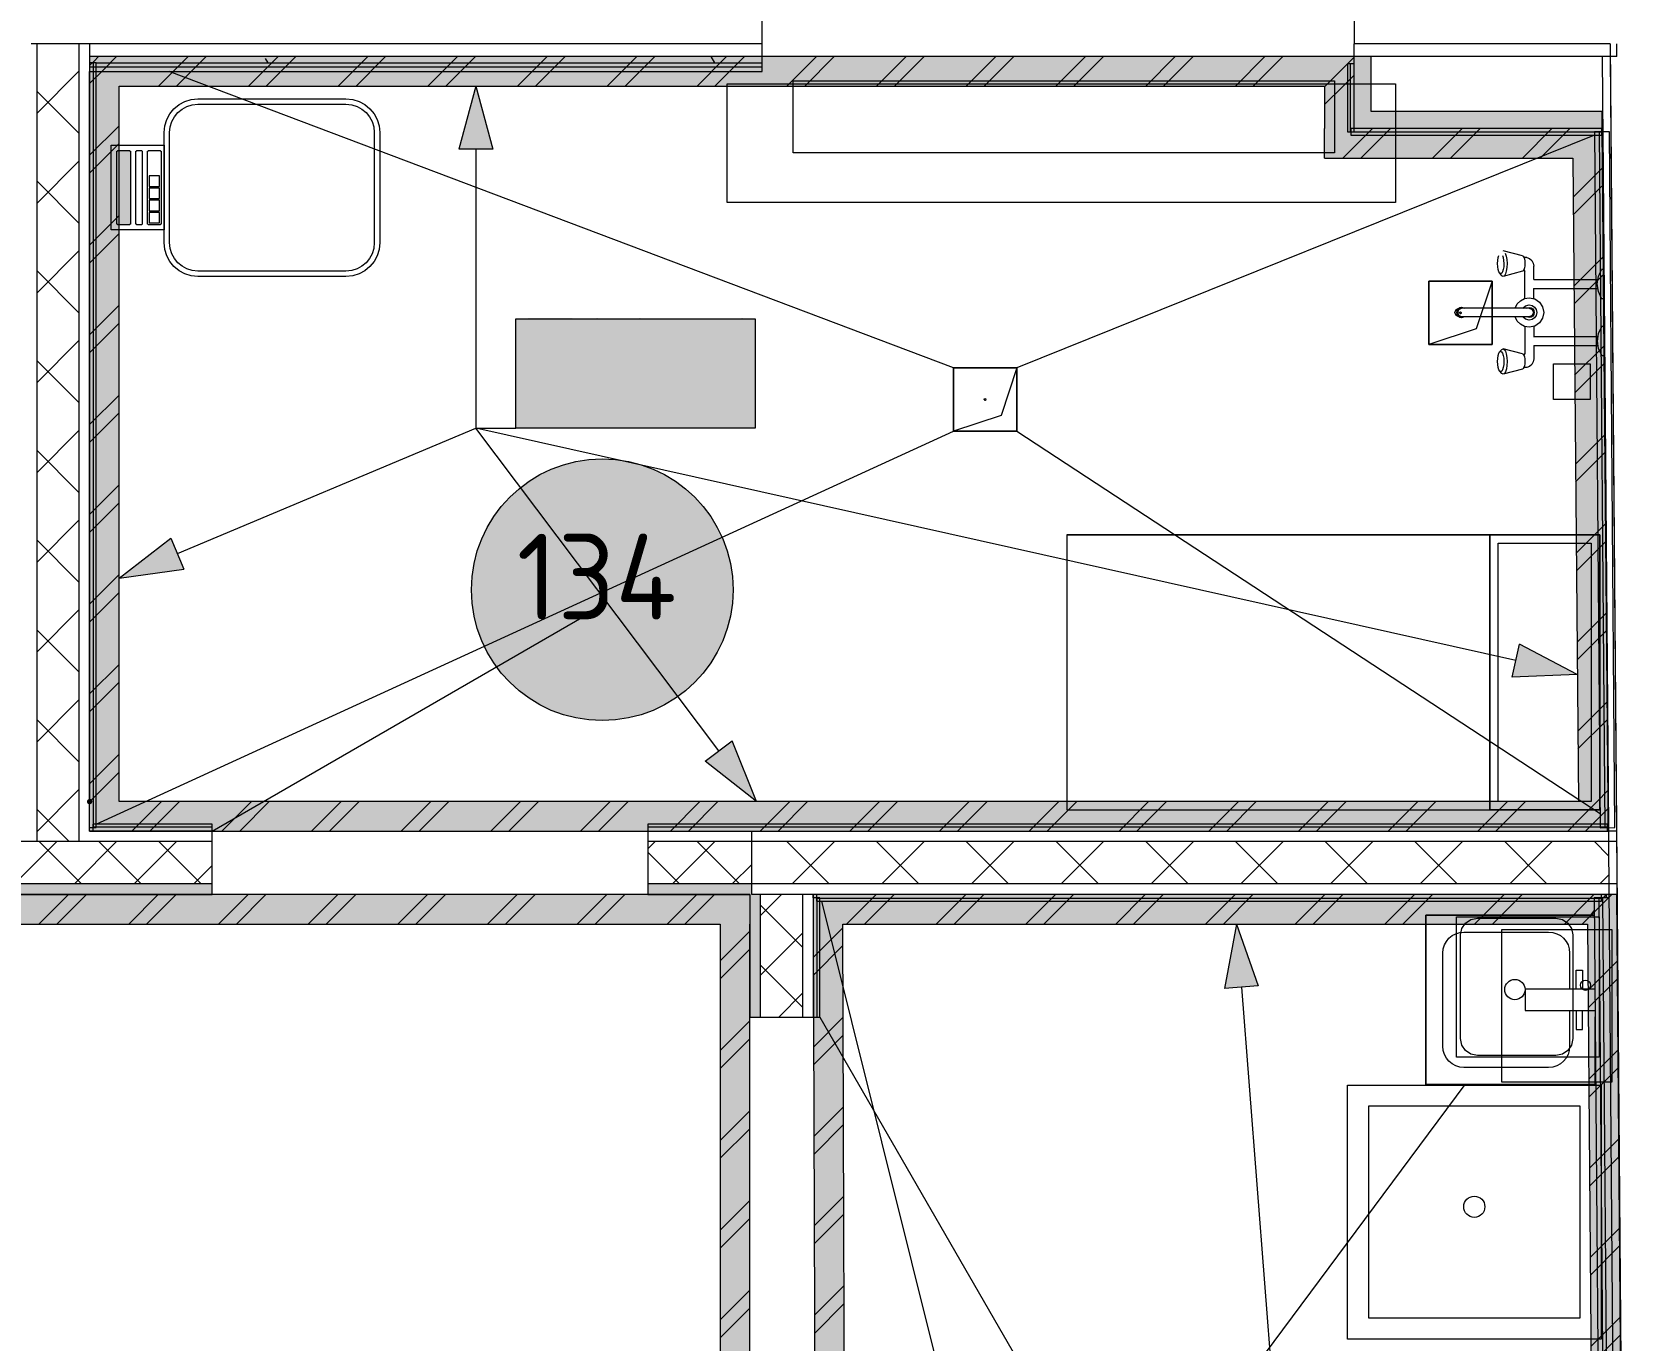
# Model space of a CAD drawing. Header units: millimetres. Extents: x -546 to 1681, y -650 to 1730.
# Drawn here: x 814.54 to 852.32, y 687.18 to 718.09 of the extents above; entities that cross this region are included whole.
import ezdxf

# ---------------------------------------------------------------- set-up
doc = ezdxf.new("R2010")
doc.units = ezdxf.units.MM

msp = doc.modelspace()

# ---------------------------------------------------------------- hatches: boundary and pattern name
at = {"true_color": 0xffffff}
h = msp.add_hatch(color=7, dxfattribs=at)
h.dxf.hatch_style = 2
h.paths.add_polyline_path([(816.599, 716.811), (815.899, 716.811), (815.899, 717.511)])
h = msp.add_hatch(color=7, dxfattribs=at)
h.dxf.hatch_style = 2
h.paths.add_polyline_path([(816.599, 717.511), (816.599, 716.811), (815.899, 717.511)])
h = msp.add_hatch(color=7, dxfattribs=at)
h.dxf.hatch_style = 2
h.paths.add_polyline_path([(816.599, 716.811), (816.599, 717.511), (845.097, 717.511), (845.097, 716.811)])
h = msp.add_hatch(color=7, dxfattribs=at)
h.dxf.hatch_style = 2
h.paths.add_polyline_path([(845.097, 716.811), (845.097, 717.511), (845.797, 717.511)])
h = msp.add_hatch(color=7, dxfattribs=at)
h.dxf.hatch_style = 2
h.paths.add_polyline_path([(845.097, 716.811), (845.797, 717.511), (845.797, 716.811)])
h = msp.add_hatch(color=7)
h.dxf.hatch_style = 2
h.paths.add_polyline_path([(846.197, 716.21), (845.797, 716.21), (845.797, 717.51), (846.197, 717.51)])
h = msp.add_hatch(color=7, dxfattribs=at)
h.dxf.hatch_style = 2
h.paths.add_polyline_path([(816.599, 699.91), (815.899, 699.91), (815.899, 716.811), (816.599, 716.811)])
at = {"true_color": 0x0077b0}
h = msp.add_hatch(color=144, dxfattribs=at)
h.dxf.hatch_style = 2
h.paths.add_polyline_path([(825.032, 716.811), (825.432, 715.318), (824.632, 715.318)])
at = {"true_color": 0xffffff}
h = msp.add_hatch(color=7, dxfattribs=at)
h.dxf.hatch_style = 2
h.paths.add_polyline_path([(845.097, 716.811), (845.797, 716.811), (845.797, 715.81), (845.097, 715.81)])
h = msp.add_hatch(color=7)
h.dxf.hatch_style = 2
h.paths.add_polyline_path([(845.797, 715.81), (845.797, 716.21), (851.657, 716.21), (851.66, 715.81)])
h = msp.add_hatch(color=7, dxfattribs=at)
h.dxf.hatch_style = 2
h.paths.add_polyline_path([(845.797, 715.81), (845.097, 715.11), (845.097, 715.81)])
h = msp.add_hatch(color=7, dxfattribs=at)
h.dxf.hatch_style = 2
h.paths.add_polyline_path([(845.797, 715.81), (845.797, 715.11), (845.097, 715.11)])
h = msp.add_hatch(color=7, dxfattribs=at)
h.dxf.hatch_style = 2
h.paths.add_polyline_path([(845.797, 715.11), (845.797, 715.81), (850.957, 715.81), (850.964, 715.11)])
h = msp.add_hatch(color=7, dxfattribs=at)
h.dxf.hatch_style = 2
h.paths.add_polyline_path([(851.657, 715.81), (850.964, 715.11), (850.957, 715.81)])
h = msp.add_hatch(color=7, dxfattribs=at)
h.dxf.hatch_style = 2
h.paths.add_polyline_path([(850.964, 715.11), (851.651, 715.804), (851.664, 715.11)])
at = {"true_color": 0x7f7f7f}
h = msp.add_hatch(color=8, dxfattribs=at)
h.dxf.hatch_style = 2
h.paths.add_polyline_path([(816.539, 715.266), (816.545, 715.28), (816.559, 715.286), (816.853, 715.286), (816.868, 715.28), (816.873, 715.266), (816.873, 713.559), (816.868, 713.544), (816.853, 713.539), (816.559, 713.539), (816.545, 713.544), (816.539, 713.559)])
at = {"true_color": 0xffffff}
h = msp.add_hatch(color=7, dxfattribs=at)
h.dxf.hatch_style = 2
h.paths.add_polyline_path([(850.964, 715.11), (851.664, 715.11), (851.799, 699.91), (851.099, 699.91)])
h = msp.add_hatch(color=7, dxfattribs=at)
h.dxf.hatch_style = 2
h.paths.add_polyline_path([(825.98, 711.316), (831.636, 711.316), (831.636, 708.728), (825.98, 708.728)])
h = msp.add_hatch(color=7, dxfattribs=at)
h.dxf.hatch_style = 2
h.paths.add_polyline_path([(825.98, 711.316), (831.636, 711.316), (831.636, 708.728), (825.98, 708.728)])
h = msp.add_hatch(color=7, dxfattribs=at)
h.dxf.hatch_style = 2
h.paths.add_polyline_path([(825.98, 711.316), (831.636, 711.316), (831.636, 708.728), (825.98, 708.728)])
h = msp.add_hatch(color=7, dxfattribs=at)
h.dxf.hatch_style = 2
h.paths.add_polyline_path([(825.98, 711.316), (831.636, 711.316), (831.636, 708.728), (825.98, 708.728)])
at = {"true_color": 0x0077b0}
h = msp.add_hatch(color=144, dxfattribs=at)
h.dxf.hatch_style = 2
h.paths.add_polyline_path([(826.284, 711.334), (827.294, 711.334), (827.368, 711.309), (827.393, 711.232), (827.393, 709.415), (827.368, 709.34), (827.294, 709.316), (827.218, 709.34), (827.192, 709.415), (827.192, 711.131), (826.385, 711.131), (826.385, 709.415), (826.36, 709.34), (826.284, 709.316), (826.207, 709.34), (826.182, 709.415), (826.182, 711.232), (826.207, 711.309)])
h = msp.add_hatch(color=144, dxfattribs=at)
h.dxf.hatch_style = 2
h.paths.add_polyline_path([(826.284, 711.334), (827.294, 711.334), (827.368, 711.309), (827.393, 711.232), (827.393, 709.415), (827.368, 709.34), (827.294, 709.316), (827.218, 709.34), (827.192, 709.415), (827.192, 711.131), (826.385, 711.131), (826.385, 709.415), (826.36, 709.34), (826.284, 709.316), (826.207, 709.34), (826.182, 709.415), (826.182, 711.232), (826.207, 711.309)])
h = msp.add_hatch(color=144, dxfattribs=at)
h.dxf.hatch_style = 2
h.paths.add_polyline_path([(826.284, 711.334), (827.294, 711.334), (827.368, 711.309), (827.393, 711.232), (827.393, 709.415), (827.368, 709.34), (827.294, 709.316), (827.218, 709.34), (827.192, 709.415), (827.192, 711.131), (826.385, 711.131), (826.385, 709.415), (826.36, 709.34), (826.284, 709.316), (826.207, 709.34), (826.182, 709.415), (826.182, 711.232), (826.207, 711.309)])
h = msp.add_hatch(color=144, dxfattribs=at)
h.dxf.hatch_style = 2
h.paths.add_polyline_path([(826.284, 711.334), (827.294, 711.334), (827.368, 711.309), (827.393, 711.232), (827.393, 709.415), (827.368, 709.34), (827.294, 709.316), (827.218, 709.34), (827.192, 709.415), (827.192, 711.131), (826.385, 711.131), (826.385, 709.415), (826.36, 709.34), (826.284, 709.316), (826.207, 709.34), (826.182, 709.415), (826.182, 711.232), (826.207, 711.309)])
h = msp.add_hatch(color=144, dxfattribs=at)
h.dxf.hatch_style = 2
h.paths.add_polyline_path([(827.797, 709.415), (827.797, 711.232), (827.823, 711.309), (827.899, 711.334), (827.975, 711.309), (828, 711.232), (828, 710.527), (828.807, 710.527), (828.807, 711.232), (828.833, 711.309), (828.909, 711.334), (828.983, 711.309), (829.008, 711.232), (829.008, 709.415), (828.983, 709.34), (828.909, 709.316), (828.833, 709.34), (828.807, 709.415), (828.807, 710.324), (828, 710.324), (828, 709.415), (827.975, 709.34), (827.899, 709.316), (827.823, 709.34)])
h = msp.add_hatch(color=144, dxfattribs=at)
h.dxf.hatch_style = 2
h.paths.add_polyline_path([(827.797, 709.415), (827.797, 711.232), (827.823, 711.309), (827.899, 711.334), (827.975, 711.309), (828, 711.232), (828, 710.527), (828.807, 710.527), (828.807, 711.232), (828.833, 711.309), (828.909, 711.334), (828.983, 711.309), (829.008, 711.232), (829.008, 709.415), (828.983, 709.34), (828.909, 709.316), (828.833, 709.34), (828.807, 709.415), (828.807, 710.324), (828, 710.324), (828, 709.415), (827.975, 709.34), (827.899, 709.316), (827.823, 709.34)])
h = msp.add_hatch(color=144, dxfattribs=at)
h.dxf.hatch_style = 2
h.paths.add_polyline_path([(827.797, 709.415), (827.797, 711.232), (827.823, 711.309), (827.899, 711.334), (827.975, 711.309), (828, 711.232), (828, 710.527), (828.807, 710.527), (828.807, 711.232), (828.833, 711.309), (828.909, 711.334), (828.983, 711.309), (829.008, 711.232), (829.008, 709.415), (828.983, 709.34), (828.909, 709.316), (828.833, 709.34), (828.807, 709.415), (828.807, 710.324), (828, 710.324), (828, 709.415), (827.975, 709.34), (827.899, 709.316), (827.823, 709.34)])
h = msp.add_hatch(color=144, dxfattribs=at)
h.dxf.hatch_style = 2
h.paths.add_polyline_path([(827.797, 709.415), (827.797, 711.232), (827.823, 711.309), (827.899, 711.334), (827.975, 711.309), (828, 711.232), (828, 710.527), (828.807, 710.527), (828.807, 711.232), (828.833, 711.309), (828.909, 711.334), (828.983, 711.309), (829.008, 711.232), (829.008, 709.415), (828.983, 709.34), (828.909, 709.316), (828.833, 709.34), (828.807, 709.415), (828.807, 710.324), (828, 710.324), (828, 709.415), (827.975, 709.34), (827.899, 709.316), (827.823, 709.34)])
h = msp.add_hatch(color=144, dxfattribs=at)
h.dxf.hatch_style = 2
h.paths.add_polyline_path([(831.231, 710.99), (830.999, 710.758), (830.929, 710.727), (830.853, 710.753), (830.827, 710.829), (830.856, 710.899), (831.251, 711.295), (831.292, 711.324), (831.332, 711.334), (831.409, 711.309), (831.434, 711.232), (831.434, 709.415), (831.409, 709.34), (831.332, 709.316), (831.256, 709.34), (831.231, 709.415)])
h = msp.add_hatch(color=144, dxfattribs=at)
h.dxf.hatch_style = 2
h.paths.add_polyline_path([(831.231, 710.99), (830.999, 710.758), (830.929, 710.727), (830.853, 710.753), (830.827, 710.829), (830.856, 710.899), (831.251, 711.295), (831.292, 711.324), (831.332, 711.334), (831.409, 711.309), (831.434, 711.232), (831.434, 709.415), (831.409, 709.34), (831.332, 709.316), (831.256, 709.34), (831.231, 709.415)])
h = msp.add_hatch(color=144, dxfattribs=at)
h.dxf.hatch_style = 2
h.paths.add_polyline_path([(831.231, 710.99), (830.999, 710.758), (830.929, 710.727), (830.853, 710.753), (830.827, 710.829), (830.856, 710.899), (831.251, 711.295), (831.292, 711.324), (831.332, 711.334), (831.409, 711.309), (831.434, 711.232), (831.434, 709.415), (831.409, 709.34), (831.332, 709.316), (831.256, 709.34), (831.231, 709.415)])
h = msp.add_hatch(color=144, dxfattribs=at)
h.dxf.hatch_style = 2
h.paths.add_polyline_path([(831.231, 710.99), (830.999, 710.758), (830.929, 710.727), (830.853, 710.753), (830.827, 710.829), (830.856, 710.899), (831.251, 711.295), (831.292, 711.324), (831.332, 711.334), (831.409, 711.309), (831.434, 711.232), (831.434, 709.415), (831.409, 709.34), (831.332, 709.316), (831.256, 709.34), (831.231, 709.415)])
h = msp.add_hatch(color=144, dxfattribs=at)
h.dxf.hatch_style = 2
h.paths.add_polyline_path([(830.321, 709.818), (829.514, 709.818), (829.438, 709.844), (829.413, 709.92), (829.438, 709.997), (829.514, 710.022), (830.321, 710.022), (830.397, 709.997), (830.423, 709.92), (830.397, 709.844)])
h = msp.add_hatch(color=144, dxfattribs=at)
h.dxf.hatch_style = 2
h.paths.add_polyline_path([(830.321, 709.818), (829.514, 709.818), (829.438, 709.844), (829.413, 709.92), (829.438, 709.997), (829.514, 710.022), (830.321, 710.022), (830.397, 709.997), (830.423, 709.92), (830.397, 709.844)])
h = msp.add_hatch(color=144, dxfattribs=at)
h.dxf.hatch_style = 2
h.paths.add_polyline_path([(830.321, 709.818), (829.514, 709.818), (829.438, 709.844), (829.413, 709.92), (829.438, 709.997), (829.514, 710.022), (830.321, 710.022), (830.397, 709.997), (830.423, 709.92), (830.397, 709.844)])
h = msp.add_hatch(color=144, dxfattribs=at)
h.dxf.hatch_style = 2
h.paths.add_polyline_path([(830.321, 709.818), (829.514, 709.818), (829.438, 709.844), (829.413, 709.92), (829.438, 709.997), (829.514, 710.022), (830.321, 710.022), (830.397, 709.997), (830.423, 709.92), (830.397, 709.844)])
at = {"true_color": 0xffffff}
h = msp.add_hatch(color=7, dxfattribs=at)
edge = h.paths.add_edge_path()
edge.add_arc((828.02, 704.912), 3.094, 0, 360)
at = {"true_color": 0x0077b0}
h = msp.add_hatch(color=144, dxfattribs=at)
h.dxf.hatch_style = 2
h.paths.add_polyline_path([(816.599, 705.187), (817.82, 706.134), (818.13, 705.397)])
h = msp.add_hatch(color=144, dxfattribs=at)
h.dxf.hatch_style = 2
h.paths.add_polyline_path([(851.072, 702.911), (849.528, 702.846), (849.703, 703.627)])
h = msp.add_hatch(color=144, dxfattribs=at)
h.dxf.hatch_style = 2
h.paths.add_polyline_path([(831.67, 699.91), (830.453, 700.862), (831.092, 701.344)])
h = msp.add_hatch(color=7)
h.dxf.hatch_style = 2
h.paths.add_polyline_path([(815.853, 699.95), (815.834, 699.904), (815.853, 699.858), (815.899, 699.839), (815.945, 699.858), (815.97, 699.91), (815.951, 699.956), (815.905, 699.975)])
at = {"true_color": 0xffffff}
h = msp.add_hatch(color=7, dxfattribs=at)
h.dxf.hatch_style = 2
h.paths.add_polyline_path([(815.899, 699.91), (816.599, 699.91), (815.899, 699.21)])
h = msp.add_hatch(color=7, dxfattribs=at)
h.dxf.hatch_style = 2
h.paths.add_polyline_path([(816.599, 699.91), (816.599, 699.21), (815.899, 699.21)])
h = msp.add_hatch(color=7, dxfattribs=at)
h.dxf.hatch_style = 2
h.paths.add_polyline_path([(851.099, 699.91), (851.105, 699.21), (816.599, 699.21), (816.599, 699.91)])
h = msp.add_hatch(color=7, dxfattribs=at)
h.dxf.hatch_style = 2
h.paths.add_polyline_path([(851.099, 699.91), (851.799, 699.91), (851.805, 699.21)])
h = msp.add_hatch(color=7, dxfattribs=at)
h.dxf.hatch_style = 2
h.paths.add_polyline_path([(851.805, 699.21), (851.105, 699.21), (851.099, 699.91)])
h = msp.add_hatch(color=7)
h.dxf.hatch_style = 2
h.paths.add_polyline_path([(813.549, 697.96), (818.799, 697.96), (818.799, 697.71), (813.549, 697.71)])
h = msp.add_hatch(color=7)
h.dxf.hatch_style = 2
h.paths.add_polyline_path([(831.554, 697.96), (831.554, 697.71), (829.099, 697.71), (829.099, 697.96)])
h = msp.add_hatch(color=7, dxfattribs=at)
h.dxf.hatch_style = 2
h.paths.add_polyline_path([(764.596, 697.01), (764.596, 697.71), (830.807, 697.71), (830.807, 697.01)])
h = msp.add_hatch(color=7, dxfattribs=at)
h.dxf.hatch_style = 2
h.paths.add_polyline_path([(830.807, 697.01), (831.507, 697.71), (831.507, 697.01)])
h = msp.add_hatch(color=7, dxfattribs=at)
h.dxf.hatch_style = 2
h.paths.add_polyline_path([(831.507, 697.71), (830.807, 697.01), (830.807, 697.71)])
h = msp.add_hatch(color=7)
h.dxf.hatch_style = 2
h.paths.add_polyline_path([(831.507, 694.814), (831.507, 697.71), (831.757, 697.71), (831.757, 694.814)])
h = msp.add_hatch(color=7, dxfattribs=at)
h.dxf.hatch_style = 2
h.paths.add_polyline_path([(833.709, 697.01), (833.009, 697.01), (833.007, 697.71)])
h = msp.add_hatch(color=7, dxfattribs=at)
h.dxf.hatch_style = 2
h.paths.add_polyline_path([(833.007, 697.71), (833.707, 697.71), (833.709, 697.01)])
h = msp.add_hatch(color=7, dxfattribs=at)
h.dxf.hatch_style = 2
h.paths.add_polyline_path([(833.709, 697.01), (833.707, 697.71), (851.31, 697.71), (851.316, 697.01)])
h = msp.add_hatch(color=7, dxfattribs=at)
h.dxf.hatch_style = 2
h.paths.add_polyline_path([(852.01, 697.71), (851.316, 697.01), (851.31, 697.71)])
h = msp.add_hatch(color=7, dxfattribs=at)
h.dxf.hatch_style = 2
h.paths.add_polyline_path([(851.316, 697.01), (852.005, 697.705), (852.016, 697.01)])
h = msp.add_hatch(color=7, dxfattribs=at)
h.dxf.hatch_style = 2
h.paths.add_polyline_path([(831.507, 697.01), (831.507, 683.739), (830.807, 683.739), (830.807, 697.01)])
h = msp.add_hatch(color=7, dxfattribs=at)
h.dxf.hatch_style = 2
h.paths.add_polyline_path([(833.858, 653.028), (833.158, 653.04), (833.009, 697.01), (833.709, 697.01)])
at = {"true_color": 0x0077b0}
h = msp.add_hatch(color=144, dxfattribs=at)
h.dxf.hatch_style = 2
h.paths.add_polyline_path([(843.016, 697.01), (843.53, 695.553), (842.733, 695.491)])
at = {"true_color": 0xffffff}
h = msp.add_hatch(color=7, dxfattribs=at)
h.dxf.hatch_style = 2
h.paths.add_polyline_path([(851.316, 697.01), (852.016, 697.01), (852.306, 661.115), (851.606, 661.126)])

# ---------------------------------------------------------------- linework, layer by layer
at = {"color": 7, "lineweight": 0}
for points in [[(831.797, 717.81), (831.797, 722.91)], [(845.797, 722.91), (845.797, 717.81)], [(831.797, 717.81), (814.517, 717.81)], [(814.649, 717.81), (814.649, 698.96)], [(815.649, 717.81), (815.649, 698.96)], [(815.899, 717.81), (815.899, 717.16)], [(815.899, 717.511), (815.899, 716.811)], [(845.097, 717.511), (815.899, 717.511)], [(816.025, 717.51), (815.899, 717.51)], [(816.005, 717.405), (816.111, 717.511)], [(831.797, 717.51), (816.025, 717.51)], [(816.217, 717.192), (816.535, 717.511)], [(817.532, 716.811), (818.232, 717.511)], [(817.957, 716.811), (818.657, 717.511)], [(819.654, 716.811), (820.354, 717.511)], [(820.123, 717.36), (820.061, 717.467)], [(820.078, 716.811), (820.778, 717.511)], [(821.775, 716.811), (822.475, 717.511)], [(822.199, 716.811), (822.899, 717.511)], [(823.896, 716.811), (824.596, 717.511)], [(824.321, 716.811), (825.021, 717.511)], [(826.018, 716.811), (826.718, 717.511)], [(826.442, 716.811), (827.142, 717.511)], [(828.139, 716.811), (828.839, 717.511)], [(828.563, 716.811), (829.263, 717.511)], [(830.26, 716.811), (830.96, 717.511)], [(830.681, 717.36), (830.595, 717.51)], [(830.685, 716.811), (831.385, 717.511)], [(831.797, 717.16), (831.797, 717.81)], [(832.382, 716.811), (833.082, 717.511)], [(832.806, 716.811), (833.506, 717.511)], [(834.503, 716.811), (835.203, 717.511)], [(834.927, 716.811), (835.627, 717.511)], [(836.624, 716.811), (837.324, 717.511)], [(837.048, 716.811), (837.748, 717.511)], [(838.746, 716.811), (839.446, 717.511)], [(839.17, 716.811), (839.87, 717.511)], [(840.867, 716.811), (841.567, 717.511)], [(841.291, 716.811), (841.991, 717.511)], [(842.988, 716.811), (843.688, 717.511)], [(843.412, 716.811), (844.112, 717.511)], [(845.797, 717.511), (845.097, 717.511)], [(845.109, 716.811), (845.797, 717.499)], [(851.848, 717.81), (845.797, 717.81)], [(845.797, 715.731), (845.797, 717.81)], [(845.797, 715.81), (845.797, 717.511)], [(852.005, 717.51), (845.797, 717.51)], [(846.197, 716.21), (846.197, 717.51)], [(851.857, 717.512), (851.657, 717.511)], [(851.657, 717.511), (852.118, 660.556)], [(851.848, 717.81), (852.312, 660.414)], [(852.318, 660.558), (851.857, 717.512)], [(852.005, 717.51), (852.005, 717.81)], [(814.649, 716.162), (815.649, 717.162)], [(815.899, 717.298), (816.005, 717.405)], [(816.058, 717.36), (815.899, 717.36)], [(815.899, 717.27), (831.797, 717.27)], [(815.899, 716.874), (816.217, 717.192)], [(815.899, 699.29), (815.899, 717.16)], [(815.899, 717.16), (831.797, 717.16)], [(815.989, 699.29), (815.989, 717.36)], [(816.058, 717.36), (831.797, 717.36)], [(816.058, 699.29), (816.058, 717.36)], [(836.323, 710.156), (817.779, 717.16)], [(845.638, 717.335), (845.638, 715.731)], [(845.797, 717.335), (845.638, 717.335)], [(845.707, 715.731), (845.707, 717.335)], [(815.899, 716.811), (815.899, 699.91)], [(816.599, 716.811), (845.097, 716.811)], [(816.599, 699.91), (816.599, 716.811)], [(830.976, 716.862), (846.776, 716.862)], [(830.976, 714.062), (830.976, 716.862)], [(845.097, 716.374), (845.534, 716.811)], [(845.097, 716.799), (845.109, 716.811)], [(845.097, 716.811), (845.097, 715.81)], [(845.534, 716.811), (845.797, 717.074)], [(846.776, 716.862), (846.776, 714.062)], [(815.649, 715.696), (814.649, 716.696)], [(851.66, 716.21), (846.197, 716.21)], [(851.66, 715.81), (851.66, 716.21)], [(815.899, 715.177), (816.599, 715.877)], [(851.476, 715.651), (837.823, 710.156)], [(845.097, 715.11), (845.097, 715.81)], [(845.638, 715.731), (845.797, 715.731)], [(851.66, 715.81), (845.718, 715.81)], [(845.718, 715.81), (845.718, 715.651)], [(851.654, 715.72), (845.718, 715.72)], [(845.718, 715.651), (851.654, 715.651)], [(845.797, 715.377), (846.23, 715.81)], [(850.957, 715.81), (845.797, 715.81)], [(845.955, 715.11), (846.655, 715.81)], [(847.652, 715.11), (848.352, 715.81)], [(848.076, 715.11), (848.776, 715.81)], [(849.773, 715.11), (850.473, 715.81)], [(850.197, 715.11), (850.897, 715.81)], [(851.657, 715.81), (850.957, 715.81)], [(851.829, 715.732), (851.479, 715.729)], [(851.479, 715.729), (851.612, 699.288)], [(851.589, 715.73), (851.722, 699.289)], [(851.654, 715.651), (851.654, 715.81)], [(851.799, 699.91), (851.657, 715.81)], [(851.679, 715.731), (851.812, 699.29)], [(851.962, 699.291), (851.829, 715.732)], [(815.899, 714.753), (816.599, 715.453)], [(845.53, 715.11), (845.797, 715.377)], [(814.649, 714.041), (815.649, 715.041)], [(845.097, 715.11), (850.964, 715.11)], [(850.964, 715.11), (851.099, 699.91)], [(850.972, 714.188), (851.666, 714.882)], [(815.649, 713.575), (814.649, 714.575)], [(850.976, 713.767), (851.669, 714.461)], [(815.899, 713.056), (816.599, 713.756)], [(846.776, 714.062), (830.976, 714.062)], [(815.899, 712.631), (816.599, 713.331)], [(814.649, 711.92), (815.649, 712.92)], [(850.991, 712.085), (851.684, 712.779)], [(815.649, 711.453), (814.649, 712.453)], [(850.994, 711.665), (851.688, 712.359)], [(815.899, 710.934), (816.599, 711.634)], [(815.899, 710.51), (816.599, 711.21)], [(814.649, 709.798), (815.649, 710.798)], [(851.009, 709.983), (851.703, 710.677)], [(815.649, 709.332), (814.649, 710.332)], [(836.323, 708.656), (836.323, 710.156)], [(836.323, 710.156), (837.823, 710.156)], [(837.823, 710.156), (836.323, 710.156)], [(836.323, 710.156), (836.323, 708.656)], [(837.823, 710.156), (837.448, 709.031)], [(837.823, 710.156), (837.823, 708.656)], [(837.823, 708.656), (837.823, 710.156)], [(850.51, 710.252), (851.373, 710.252)], [(850.51, 709.403), (850.51, 710.252)], [(851.013, 709.562), (851.707, 710.256)], [(851.373, 710.252), (851.373, 709.403)], [(815.899, 708.813), (816.599, 709.513)], [(837.048, 709.406), (837.073, 709.431), (837.098, 709.406)], [(837.048, 709.406), (837.06, 709.428)], [(837.098, 709.406), (837.073, 709.381), (837.048, 709.406)], [(837.097, 709.4), (837.073, 709.381), (837.06, 709.385)], [(837.073, 709.431), (837.097, 709.413)], [(851.373, 709.403), (850.51, 709.403)], [(815.899, 708.389), (816.599, 709.089)], [(837.448, 709.031), (836.323, 708.656)], [(814.649, 707.677), (815.649, 708.677)], [(816.058, 699.369), (836.323, 708.656)], [(837.823, 708.656), (836.323, 708.656)], [(836.323, 708.656), (837.823, 708.656)], [(837.823, 708.656), (851.609, 699.628)], [(851.028, 707.88), (851.722, 708.574)], [(815.649, 707.211), (814.649, 708.211)], [(851.032, 707.46), (851.726, 708.153)], [(824.926, 704.912), (824.942, 705.228), (824.989, 705.535), (825.065, 705.832), (825.169, 706.116), (825.3, 706.386), (825.455, 706.641), (825.633, 706.879), (825.832, 707.099), (826.052, 707.298), (826.29, 707.477), (826.545, 707.631), (826.816, 707.762), (827.1, 707.866), (827.397, 707.942), (827.704, 707.989), (828.02, 708.005), (828.336, 707.989), (828.644, 707.942), (828.94, 707.866), (829.224, 707.762), (829.494, 707.631), (829.749, 707.477), (829.988, 707.298), (830.207, 707.099), (830.407, 706.879), (830.585, 706.641), (830.74, 706.386), (830.87, 706.116), (830.974, 705.832), (831.05, 705.535), (831.097, 705.228), (831.113, 704.912)], [(815.899, 706.692), (816.599, 707.392)], [(815.899, 706.267), (816.599, 706.967)], [(814.649, 705.556), (815.649, 706.556)], [(851.047, 705.778), (851.741, 706.471)], [(815.649, 705.089), (814.649, 706.089)], [(851.051, 705.357), (851.744, 706.051)], [(815.899, 704.57), (816.599, 705.27)], [(815.899, 704.146), (816.599, 704.846)], [(831.113, 704.912), (831.097, 704.596), (831.05, 704.289), (830.974, 703.992), (830.87, 703.708), (830.74, 703.438), (830.585, 703.183), (830.407, 702.944), (830.207, 702.725), (829.988, 702.525), (829.749, 702.347), (829.494, 702.192), (829.224, 702.062), (828.94, 701.958), (828.644, 701.882), (828.336, 701.835), (828.02, 701.819), (827.704, 701.835), (827.397, 701.882), (827.1, 701.958), (826.816, 702.062), (826.545, 702.192), (826.29, 702.347), (826.052, 702.525), (825.832, 702.725), (825.633, 702.944), (825.455, 703.183), (825.3, 703.438), (825.169, 703.708), (825.065, 703.992), (824.989, 704.289), (824.942, 704.596), (824.926, 704.912)], [(814.649, 703.434), (815.649, 704.434)], [(818.799, 699.21), (827.892, 704.46)], [(851.066, 703.675), (851.759, 704.369)], [(815.649, 702.968), (814.649, 703.968)], [(851.069, 703.255), (851.763, 703.948)], [(815.899, 702.449), (816.599, 703.149)], [(815.899, 702.025), (816.599, 702.725)], [(814.649, 701.313), (815.649, 702.313)], [(851.084, 701.572), (851.778, 702.266)], [(815.649, 700.847), (814.649, 701.847)], [(851.088, 701.152), (851.782, 701.846)], [(815.899, 700.328), (816.599, 701.028)], [(815.905, 699.91), (816.599, 700.604)], [(814.649, 699.192), (815.649, 700.192)], [(851.544, 699.91), (851.797, 700.164)], [(815.414, 698.96), (814.649, 699.725)], [(815.899, 699.21), (815.899, 699.91)], [(851.099, 699.91), (816.599, 699.91)], [(816.902, 699.21), (817.602, 699.91)], [(817.327, 699.21), (818.027, 699.91)], [(819.024, 699.21), (819.724, 699.91)], [(819.448, 699.21), (820.148, 699.91)], [(821.145, 699.21), (821.845, 699.91)], [(821.569, 699.21), (822.269, 699.91)], [(823.266, 699.21), (823.966, 699.91)], [(823.691, 699.21), (824.391, 699.91)], [(825.388, 699.21), (826.088, 699.91)], [(825.812, 699.21), (826.512, 699.91)], [(827.509, 699.21), (828.209, 699.91)], [(827.933, 699.21), (828.633, 699.91)], [(829.63, 699.21), (830.33, 699.91)], [(830.055, 699.21), (830.755, 699.91)], [(831.752, 699.21), (832.452, 699.91)], [(832.176, 699.21), (832.876, 699.91)], [(833.873, 699.21), (834.573, 699.91)], [(834.297, 699.21), (834.997, 699.91)], [(835.994, 699.21), (836.694, 699.91)], [(836.419, 699.21), (837.119, 699.91)], [(838.116, 699.21), (838.816, 699.91)], [(838.54, 699.21), (839.24, 699.91)], [(840.237, 699.21), (840.937, 699.91)], [(840.661, 699.21), (841.361, 699.91)], [(842.358, 699.21), (843.058, 699.91)], [(842.783, 699.21), (843.483, 699.91)], [(844.48, 699.21), (845.18, 699.91)], [(844.904, 699.21), (845.604, 699.91)], [(846.601, 699.21), (847.301, 699.91)], [(847.025, 699.21), (847.725, 699.91)], [(848.722, 699.21), (849.422, 699.91)], [(849.147, 699.21), (849.847, 699.91)], [(851.322, 699.689), (851.544, 699.91)], [(851.535, 699.478), (851.801, 699.743)], [(851.805, 699.21), (851.799, 699.91)], [(818.799, 699.369), (815.978, 699.369)], [(815.978, 699.369), (815.978, 699.21)], [(818.799, 697.71), (818.799, 699.369)], [(829.099, 699.369), (829.099, 697.71)], [(851.787, 699.369), (829.099, 699.369)], [(850.844, 699.21), (851.103, 699.47)], [(851.103, 699.47), (851.322, 699.689)], [(851.268, 699.21), (851.535, 699.478)], [(851.787, 699.21), (851.787, 699.369)], [(818.799, 698.96), (813.549, 698.96)], [(815.899, 699.21), (815.899, 699.29)], [(815.899, 699.29), (816.058, 699.29)], [(815.978, 699.21), (815.899, 699.21)], [(815.899, 699.21), (851.805, 699.21)], [(818.799, 699.3), (815.978, 699.3)], [(818.799, 699.21), (815.978, 699.21)], [(851.787, 699.3), (829.099, 699.3)], [(829.099, 699.21), (851.787, 699.21)], [(852, 698.96), (829.099, 698.96)], [(831.554, 697.71), (831.554, 699.21)], [(833.384, 697.96), (832.384, 698.96)], [(832.509, 697.96), (833.509, 698.96)], [(835.505, 697.96), (834.505, 698.96)], [(834.631, 697.96), (835.631, 698.96)], [(837.627, 697.96), (836.627, 698.96)], [(836.752, 697.96), (837.752, 698.96)], [(839.748, 697.96), (838.748, 698.96)], [(838.873, 697.96), (839.873, 698.96)], [(841.869, 697.96), (840.869, 698.96)], [(840.995, 697.96), (841.995, 698.96)], [(843.991, 697.96), (842.991, 698.96)], [(843.116, 697.96), (844.116, 698.96)], [(846.112, 697.96), (845.112, 698.96)], [(845.237, 697.96), (846.237, 698.96)], [(848.233, 697.96), (847.233, 698.96)], [(847.358, 697.96), (848.358, 698.96)], [(850.355, 697.96), (849.355, 698.96)], [(849.48, 697.96), (850.48, 698.96)], [(851.81, 698.626), (851.476, 698.96)], [(851.612, 699.288), (851.962, 699.291)], [(851.998, 699.21), (851.787, 699.21)], [(818.799, 697.96), (813.549, 697.96)], [(852.008, 697.96), (829.099, 697.96)], [(851.601, 697.96), (851.814, 698.173)], [(831.507, 697.71), (763.896, 697.71)], [(813.549, 697.71), (818.799, 697.71)], [(814.702, 697.01), (815.402, 697.71)], [(815.127, 697.01), (815.827, 697.71)], [(816.824, 697.01), (817.524, 697.71)], [(817.248, 697.01), (817.948, 697.71)], [(818.945, 697.01), (819.645, 697.71)], [(819.369, 697.01), (820.069, 697.71)], [(821.066, 697.01), (821.766, 697.71)], [(821.491, 697.01), (822.191, 697.71)], [(823.188, 697.01), (823.888, 697.71)], [(823.612, 697.01), (824.312, 697.71)], [(825.309, 697.01), (826.009, 697.71)], [(825.733, 697.01), (826.433, 697.71)], [(827.43, 697.01), (828.13, 697.71)], [(827.855, 697.01), (828.555, 697.71)], [(829.099, 697.71), (831.507, 697.71)], [(829.552, 697.01), (830.252, 697.71)], [(829.976, 697.01), (830.676, 697.71)], [(831.507, 697.71), (831.507, 694.814)], [(831.507, 697.71), (831.507, 697.01)], [(852.01, 697.71), (831.554, 697.71)], [(831.757, 697.71), (831.757, 694.814)], [(832.757, 697.71), (832.757, 694.814)], [(833.007, 697.631), (833.007, 697.71)], [(833.007, 697.71), (833.009, 697.01)], [(851.31, 697.71), (833.007, 697.71)], [(833.166, 697.631), (833.007, 697.631)], [(833.007, 697.631), (833.007, 694.814)], [(833.086, 697.71), (833.086, 697.551)], [(833.086, 697.62), (851.643, 697.62)], [(833.086, 697.551), (851.643, 697.551)], [(833.097, 694.814), (833.097, 697.631)], [(833.166, 694.814), (833.166, 697.631)], [(833.205, 697.551), (837.457, 680.489)], [(833.794, 697.01), (834.494, 697.71)], [(834.219, 697.01), (834.919, 697.71)], [(835.916, 697.01), (836.616, 697.71)], [(836.34, 697.01), (837.04, 697.71)], [(838.037, 697.01), (838.737, 697.71)], [(838.461, 697.01), (839.161, 697.71)], [(840.158, 697.01), (840.858, 697.71)], [(840.583, 697.01), (841.283, 697.71)], [(842.28, 697.01), (842.98, 697.71)], [(842.704, 697.01), (843.404, 697.71)], [(844.401, 697.01), (845.101, 697.71)], [(844.825, 697.01), (845.525, 697.71)], [(846.522, 697.01), (847.222, 697.71)], [(846.947, 697.01), (847.647, 697.71)], [(848.644, 697.01), (849.344, 697.71)], [(849.068, 697.01), (849.768, 697.71)], [(850.765, 697.01), (851.312, 697.557)], [(852.01, 697.71), (851.31, 697.71)], [(851.312, 697.557), (851.465, 697.71)], [(851.315, 697.136), (851.889, 697.71)], [(851.818, 697.632), (851.468, 697.629)], [(851.468, 697.629), (851.766, 660.774)], [(851.578, 697.63), (851.878, 660.595)], [(851.643, 697.551), (851.643, 697.71)], [(851.668, 697.631), (851.968, 660.596)], [(851.698, 697.631), (851.757, 697.71)], [(851.757, 697.71), (851.757, 697.632)], [(852.306, 661.115), (852.01, 697.71)], [(851.472, 697.223), (847.491, 697.223)], [(847.491, 697.223), (847.491, 693.223)], [(847.491, 697.223), (851.472, 697.223)], [(847.491, 693.223), (847.491, 697.223)], [(851.189, 697.01), (851.315, 697.136)], [(851.395, 697.223), (851.471, 697.325)], [(764.596, 697.01), (830.807, 697.01)], [(830.807, 697.01), (830.807, 683.739)], [(830.807, 696.144), (831.507, 696.844)], [(831.507, 683.739), (831.507, 697.01)], [(833.009, 697.01), (833.158, 653.04)], [(833.012, 696.228), (833.709, 696.925)], [(833.709, 697.01), (851.316, 697.01)], [(833.861, 652.328), (833.709, 697.01)], [(847.891, 696.323), (847.901, 696.424), (847.931, 696.518), (847.977, 696.603), (848.038, 696.677), (848.112, 696.738), (848.197, 696.784), (848.291, 696.813), (848.391, 696.823)], [(848.391, 696.823), (850.391, 696.823)], [(850.391, 696.823), (850.492, 696.813), (850.586, 696.784), (850.671, 696.738), (850.745, 696.677), (850.806, 696.603), (850.852, 696.518), (850.881, 696.424), (850.891, 696.323)], [(851.316, 697.01), (851.606, 661.126)], [(830.807, 695.72), (831.507, 696.42)], [(833.013, 695.805), (833.711, 696.503)], [(847.891, 694.123), (847.891, 696.323)], [(850.891, 696.323), (850.891, 695.473)], [(851.329, 695.453), (852.023, 696.147)], [(851.041, 695.923), (851.191, 695.923)], [(851.041, 695.473), (851.041, 695.923)], [(851.191, 695.923), (851.191, 695.473)], [(851.332, 695.032), (852.026, 695.726)], [(851.486, 695.473), (849.841, 695.473)], [(849.841, 695.473), (849.841, 694.973)], [(831.507, 694.814), (833.166, 694.814)], [(833.019, 694.114), (833.717, 694.811)], [(833.166, 694.814), (838.416, 685.721)], [(849.841, 694.973), (851.49, 694.973)], [(850.891, 694.973), (850.891, 694.123)], [(851.041, 694.973), (851.041, 694.523)], [(851.191, 694.523), (851.191, 694.973)], [(851.491, 693.223), (851.491, 694.823)], [(851.491, 694.823), (851.491, 693.223)], [(830.807, 694.023), (831.507, 694.723)], [(851.041, 694.523), (851.191, 694.523)], [(830.807, 693.599), (831.507, 694.299)], [(833.02, 693.691), (833.718, 694.388)], [(848.391, 693.623), (848.291, 693.633), (848.197, 693.662), (848.112, 693.708), (848.038, 693.769), (847.977, 693.843), (847.931, 693.928), (847.901, 694.022), (847.891, 694.123)], [(850.891, 694.123), (850.881, 694.022), (850.852, 693.928), (850.806, 693.843), (850.745, 693.769), (850.671, 693.708), (850.586, 693.662), (850.492, 693.633), (850.391, 693.623)], [(851.346, 693.348), (852.04, 694.043)], [(850.391, 693.623), (848.391, 693.623)], [(851.349, 692.928), (852.043, 693.622)], [(838.957, 680.489), (848.422, 693.223)], [(847.491, 693.223), (851.491, 693.223)], [(851.491, 693.223), (847.491, 693.223)], [(830.807, 691.901), (831.507, 692.601)], [(833.026, 692), (833.724, 692.697)], [(830.807, 691.477), (831.507, 692.177)], [(833.028, 691.577), (833.725, 692.274)], [(851.363, 691.244), (852.057, 691.939)], [(851.366, 690.823), (852.06, 691.518)], [(830.807, 689.78), (831.507, 690.48)], [(833.033, 689.885), (833.731, 690.583)], [(830.807, 689.356), (831.507, 690.056)], [(833.035, 689.463), (833.732, 690.16)], [(851.38, 689.14), (852.074, 689.834)], [(851.383, 688.719), (852.078, 689.413)], [(833.04, 687.771), (833.738, 688.469)], [(830.807, 687.659), (831.507, 688.359)], [(833.042, 687.348), (833.74, 688.046)], [(830.807, 687.235), (831.507, 687.935)], [(851.397, 687.036), (852.091, 687.73)], [(851.4, 686.615), (852.095, 687.309)]]:
    msp.add_lwpolyline(points, dxfattribs=at)
at = {"color": 144, "lineweight": 0, "true_color": 0x0077b0}
for points in [[(825.032, 716.811), (824.632, 715.318)], [(825.032, 716.811), (825.432, 715.318)], [(825.432, 715.318), (824.632, 715.318)], [(825.032, 715.318), (825.032, 708.728)], [(825.98, 711.316), (831.636, 711.316)], [(825.98, 708.728), (825.98, 711.316)], [(825.98, 711.316), (831.636, 711.316)], [(825.98, 708.728), (825.98, 711.316)], [(825.98, 711.316), (831.636, 711.316)], [(825.98, 708.728), (825.98, 711.316)], [(825.98, 711.316), (831.636, 711.316)], [(825.98, 708.728), (825.98, 711.316)], [(831.636, 711.316), (831.636, 708.728)], [(831.636, 711.316), (831.636, 708.728)], [(831.636, 711.316), (831.636, 708.728)], [(831.636, 711.316), (831.636, 708.728)], [(817.975, 705.765), (825.032, 708.728)], [(825.032, 708.728), (825.98, 708.728)], [(830.773, 701.103), (825.032, 708.728)], [(825.032, 708.728), (825.98, 708.728)], [(825.032, 708.728), (825.98, 708.728)], [(849.616, 703.237), (825.032, 708.728)], [(825.032, 708.728), (825.98, 708.728)], [(831.636, 708.728), (825.98, 708.728)], [(831.636, 708.728), (825.98, 708.728)], [(831.636, 708.728), (825.98, 708.728)], [(831.636, 708.728), (825.98, 708.728)], [(816.599, 705.187), (817.82, 706.134)], [(817.82, 706.134), (818.13, 705.397)], [(816.599, 705.187), (818.13, 705.397)], [(849.528, 702.846), (849.703, 703.627)], [(851.072, 702.911), (849.703, 703.627)], [(851.072, 702.911), (849.528, 702.846)], [(830.453, 700.862), (831.092, 701.344)], [(831.67, 699.91), (831.092, 701.344)], [(831.67, 699.91), (830.453, 700.862)], [(843.016, 697.01), (842.733, 695.491)], [(843.016, 697.01), (843.53, 695.553)], [(843.53, 695.553), (842.733, 695.491)], [(843.132, 695.522), (844.223, 681.533)]]:
    msp.add_lwpolyline(points, dxfattribs=at)
at = {"color": 8, "lineweight": 0, "true_color": 0x7f7f7f}
for points in [[(832.534, 716.936), (845.334, 716.936)], [(832.534, 715.236), (832.534, 716.936)], [(845.334, 716.936), (845.334, 715.236)], [(817.661, 715.713), (817.677, 715.874), (817.724, 716.024), (817.798, 716.16), (817.895, 716.278), (818.014, 716.376), (818.15, 716.45), (818.3, 716.497), (818.461, 716.513)], [(817.791, 715.713), (817.805, 715.848), (817.844, 715.974), (817.906, 716.087), (817.987, 716.187), (818.087, 716.268), (818.2, 716.33), (818.326, 716.369), (818.461, 716.383)], [(818.461, 716.513), (821.961, 716.513)], [(818.461, 716.383), (821.961, 716.383)], [(821.961, 716.513), (822.123, 716.497), (822.273, 716.45), (822.409, 716.376), (822.527, 716.278), (822.625, 716.16), (822.698, 716.024), (822.745, 715.874), (822.761, 715.713)], [(821.961, 716.383), (822.096, 716.369), (822.222, 716.33), (822.336, 716.268), (822.435, 716.187), (822.517, 716.087), (822.579, 715.974), (822.618, 715.848), (822.631, 715.713)], [(817.661, 713.113), (817.661, 715.713)], [(817.791, 713.113), (817.791, 715.713)], [(822.631, 715.713), (822.631, 713.113)], [(822.761, 715.713), (822.761, 713.113)], [(816.411, 715.413), (817.661, 715.413)], [(816.411, 713.413), (816.411, 715.413)], [(816.539, 715.266), (816.559, 715.286)], [(816.539, 715.266), (816.539, 713.559)], [(816.853, 715.286), (816.559, 715.286)], [(816.853, 715.286), (816.873, 715.266)], [(816.873, 713.559), (816.873, 715.266)], [(816.985, 715.266), (817.005, 715.286)], [(816.985, 715.266), (816.985, 713.559)], [(817.132, 715.286), (817.005, 715.286)], [(817.132, 715.286), (817.152, 715.266)], [(817.152, 713.559), (817.152, 715.266)], [(817.264, 715.266), (817.284, 715.286)], [(817.264, 715.266), (817.264, 713.559)], [(817.578, 715.286), (817.284, 715.286)], [(817.578, 715.286), (817.598, 715.266)], [(817.598, 713.559), (817.598, 715.266)], [(817.661, 715.413), (817.661, 713.413)], [(845.334, 715.236), (832.534, 715.236)], [(817.31, 714.69), (817.31, 714.443)], [(817.549, 714.69), (817.31, 714.69)], [(817.31, 714.443), (817.549, 714.443)], [(817.549, 714.443), (817.549, 714.69)], [(817.31, 714.402), (817.31, 714.155)], [(817.549, 714.402), (817.31, 714.402)], [(817.31, 714.155), (817.549, 714.155)], [(817.31, 714.114), (817.31, 713.867)], [(817.549, 714.114), (817.31, 714.114)], [(817.549, 714.155), (817.549, 714.402)], [(817.549, 713.867), (817.549, 714.114)], [(817.31, 713.867), (817.549, 713.867)], [(817.31, 713.825), (817.31, 713.578)], [(817.549, 713.825), (817.31, 713.825)], [(817.549, 713.578), (817.549, 713.825)], [(817.661, 713.413), (816.411, 713.413)], [(816.559, 713.539), (816.539, 713.559)], [(816.559, 713.539), (816.853, 713.539)], [(816.873, 713.559), (816.853, 713.539)], [(817.005, 713.539), (816.985, 713.559)], [(817.005, 713.539), (817.132, 713.539)], [(817.152, 713.559), (817.132, 713.539)], [(817.284, 713.539), (817.264, 713.559)], [(817.284, 713.539), (817.578, 713.539)], [(817.31, 713.578), (817.549, 713.578)], [(817.598, 713.559), (817.578, 713.539)], [(818.461, 712.313), (818.3, 712.329), (818.15, 712.376), (818.014, 712.449), (817.895, 712.547), (817.798, 712.665), (817.724, 712.801), (817.677, 712.952), (817.661, 713.113)], [(818.461, 712.443), (818.326, 712.456), (818.2, 712.496), (818.087, 712.557), (817.987, 712.639), (817.906, 712.738), (817.844, 712.852), (817.805, 712.978), (817.791, 713.113)], [(822.631, 713.113), (822.618, 712.978), (822.579, 712.852), (822.517, 712.738), (822.435, 712.639), (822.336, 712.557), (822.222, 712.496), (822.096, 712.456), (821.961, 712.443)], [(822.761, 713.113), (822.745, 712.952), (822.698, 712.801), (822.625, 712.665), (822.527, 712.547), (822.409, 712.449), (822.273, 712.376), (822.123, 712.329), (821.961, 712.313)], [(849.185, 712.617), (849.189, 712.692)], [(849.189, 712.543), (849.185, 712.617)], [(849.189, 712.692), (849.199, 712.759)], [(849.199, 712.759), (849.215, 712.812)], [(849.303, 712.813), (849.319, 712.759)], [(849.775, 712.801), (849.315, 712.919)], [(849.319, 712.759), (849.33, 712.692)], [(849.33, 712.692), (849.334, 712.618)], [(849.334, 712.618), (849.331, 712.543)], [(849.37, 712.862), (849.391, 712.795)], [(849.391, 712.795), (849.405, 712.711)], [(849.405, 712.711), (849.41, 712.618)], [(849.41, 712.618), (849.406, 712.525)], [(849.775, 712.801), (849.792, 712.792)], [(849.792, 712.792), (849.808, 712.767)], [(849.808, 712.767), (849.82, 712.727)], [(849.877, 712.764), (849.809, 712.761)], [(849.82, 712.727), (849.828, 712.677)], [(849.829, 712.565), (849.821, 712.514)], [(849.828, 712.677), (849.831, 712.621)], [(849.831, 712.621), (849.829, 712.565)], [(849.877, 712.764), (849.944, 712.737), (849.996, 712.692), (850.03, 712.631), (850.042, 712.561)], [(850.042, 712.241), (850.042, 712.557)], [(821.961, 712.443), (818.461, 712.443)], [(821.961, 712.313), (818.461, 712.313)], [(847.559, 710.703), (847.559, 712.203)], [(847.559, 712.203), (849.059, 712.203)], [(849.059, 712.203), (847.559, 712.203)], [(847.559, 712.203), (847.559, 710.703)], [(849.059, 712.203), (848.684, 711.078)], [(849.059, 712.203), (849.059, 710.703)], [(849.059, 710.703), (849.059, 712.203)], [(849.2, 712.475), (849.189, 712.543)], [(849.217, 712.422), (849.2, 712.475)], [(849.238, 712.388), (849.217, 712.422)], [(849.29, 712.331), (849.238, 712.388)], [(849.261, 712.376), (849.238, 712.388)], [(849.284, 712.388), (849.261, 712.376)], [(849.305, 712.423), (849.284, 712.388)], [(849.319, 712.317), (849.29, 712.331)], [(849.321, 712.476), (849.305, 712.423)], [(849.777, 712.44), (849.319, 712.317)], [(849.347, 712.331), (849.319, 712.317)], [(849.331, 712.543), (849.321, 712.476)], [(849.373, 712.374), (849.347, 712.331)], [(849.393, 712.441), (849.373, 712.374)], [(849.406, 712.525), (849.393, 712.441)], [(849.794, 712.449), (849.777, 712.44)], [(849.809, 712.474), (849.794, 712.449)], [(849.808, 712.472), (849.833, 712.429)], [(849.821, 712.514), (849.809, 712.474)], [(849.833, 711.795), (849.833, 712.429)], [(850.042, 712.241), (851.551, 712.241)], [(851.644, 711.793), (851.569, 711.957), (851.542, 712.136), (851.569, 712.315), (851.644, 712.479)], [(851.707, 712.479), (851.644, 712.479)], [(851.707, 711.793), (851.707, 712.479)], [(849.599, 711.565), (849.649, 711.664), (849.725, 711.741), (849.821, 711.791), (849.93, 711.809), (850.066, 711.782), (850.176, 711.707), (850.25, 711.597), (850.277, 711.463), (850.25, 711.328), (850.176, 711.217), (850.066, 711.143), (849.93, 711.116), (849.821, 711.134), (849.725, 711.183), (849.649, 711.261), (849.599, 711.36)], [(850.037, 712.032), (851.551, 712.032)], [(850.042, 711.79), (850.042, 712.032)], [(848.27, 711.361), (848.205, 711.391), (848.178, 711.463), (848.205, 711.535), (848.27, 711.565)], [(848.401, 711.36), (848.336, 711.336), (848.293, 711.346), (848.257, 711.373), (848.233, 711.414), (848.224, 711.463), (848.233, 711.512), (848.257, 711.552), (848.293, 711.579), (848.336, 711.589), (848.401, 711.565)], [(848.336, 711.36), (848.272, 711.39), (848.245, 711.463), (848.272, 711.535), (848.336, 711.565)], [(848.284, 711.453), (848.309, 711.478), (848.334, 711.453)], [(848.284, 711.453), (848.296, 711.475)], [(848.334, 711.453), (848.309, 711.428), (848.284, 711.453)], [(848.333, 711.447), (848.309, 711.428), (848.296, 711.432)], [(848.309, 711.478), (848.333, 711.46)], [(849.933, 711.565), (848.336, 711.565)], [(849.784, 711.565), (849.849, 711.622), (849.933, 711.643), (850.003, 711.629), (850.06, 711.59), (850.099, 711.533), (850.113, 711.463), (850.099, 711.392), (850.06, 711.335), (850.003, 711.296), (849.933, 711.282), (849.849, 711.302), (849.784, 711.36)], [(849.869, 711.565), (849.933, 711.583), (849.98, 711.573), (850.018, 711.548), (850.044, 711.509), (850.053, 711.463), (850.044, 711.416), (850.018, 711.377), (849.98, 711.351), (849.933, 711.342), (849.869, 711.36)], [(849.933, 711.565), (850.005, 711.535), (850.035, 711.463), (850.005, 711.39), (849.933, 711.36)], [(851.644, 711.793), (851.707, 711.793)], [(848.684, 711.078), (847.559, 710.703)], [(849.933, 711.36), (848.336, 711.36)], [(849.833, 711.13), (849.833, 710.496)], [(850.042, 711.134), (850.042, 710.893)], [(851.648, 710.446), (851.573, 710.61), (851.547, 710.789), (851.573, 710.968), (851.648, 711.132)], [(851.712, 711.132), (851.648, 711.132)], [(851.712, 710.446), (851.712, 711.132)], [(849.059, 710.703), (847.559, 710.703)], [(847.559, 710.703), (849.059, 710.703)], [(850.037, 710.893), (851.556, 710.893)], [(850.042, 710.684), (850.042, 710.368)], [(850.042, 710.684), (851.556, 710.684)], [(849.186, 710.305), (849.189, 710.379)], [(849.19, 710.23), (849.186, 710.305)], [(849.189, 710.379), (849.199, 710.446)], [(849.199, 710.446), (849.215, 710.5)], [(849.215, 710.5), (849.236, 710.534)], [(849.287, 710.592), (849.236, 710.534)], [(849.236, 710.534), (849.259, 710.546)], [(849.259, 710.546), (849.282, 710.534)], [(849.282, 710.534), (849.303, 710.5)], [(849.287, 710.592), (849.316, 710.607)], [(849.303, 710.5), (849.32, 710.447)], [(849.775, 710.489), (849.316, 710.607)], [(849.316, 710.607), (849.345, 710.592)], [(849.32, 710.447), (849.331, 710.38)], [(849.331, 710.38), (849.335, 710.306)], [(849.335, 710.306), (849.332, 710.231)], [(849.345, 710.592), (849.371, 710.55)], [(849.371, 710.55), (849.392, 710.483)], [(849.392, 710.483), (849.406, 710.399)], [(849.406, 710.399), (849.411, 710.306)], [(849.411, 710.306), (849.407, 710.213)], [(849.775, 710.489), (849.792, 710.48)], [(849.792, 710.48), (849.808, 710.454)], [(849.833, 710.496), (849.808, 710.453)], [(849.808, 710.454), (849.821, 710.415)], [(849.821, 710.415), (849.829, 710.364)], [(849.829, 710.364), (849.832, 710.308)], [(849.832, 710.308), (849.829, 710.252)], [(850.042, 710.368), (850.03, 710.294), (849.996, 710.233), (849.944, 710.187), (849.877, 710.161)], [(851.648, 710.446), (851.712, 710.446)], [(836.323, 708.656), (836.323, 710.156)], [(836.323, 710.156), (837.823, 710.156)], [(837.823, 710.156), (836.323, 710.156)], [(836.323, 710.156), (836.323, 708.656)], [(837.823, 710.156), (837.448, 709.031)], [(837.823, 710.156), (837.823, 708.656)], [(837.823, 708.656), (837.823, 710.156)], [(849.201, 710.163), (849.19, 710.23)], [(849.218, 710.11), (849.201, 710.163)], [(849.239, 710.076), (849.218, 710.11)], [(849.29, 710.019), (849.239, 710.076)], [(849.262, 710.064), (849.239, 710.076)], [(849.285, 710.076), (849.262, 710.064)], [(849.305, 710.11), (849.285, 710.076)], [(849.319, 710.004), (849.29, 710.019)], [(849.321, 710.164), (849.305, 710.11)], [(849.777, 710.127), (849.319, 710.004)], [(849.348, 710.019), (849.319, 710.004)], [(849.332, 710.231), (849.321, 710.164)], [(849.374, 710.062), (849.348, 710.019)], [(849.394, 710.129), (849.374, 710.062)], [(849.407, 710.213), (849.394, 710.129)], [(849.794, 710.136), (849.777, 710.127)], [(849.81, 710.162), (849.794, 710.136)], [(849.822, 710.202), (849.81, 710.162)], [(849.877, 710.161), (849.81, 710.164)], [(849.829, 710.252), (849.822, 710.202)], [(837.048, 709.406), (837.073, 709.431), (837.098, 709.406)], [(837.048, 709.406), (837.06, 709.428)], [(837.098, 709.406), (837.073, 709.381), (837.048, 709.406)], [(837.097, 709.4), (837.073, 709.381), (837.06, 709.385)], [(837.073, 709.431), (837.097, 709.413)], [(837.448, 709.031), (836.323, 708.656)], [(837.823, 708.656), (836.323, 708.656)], [(836.323, 708.656), (837.823, 708.656)], [(839.001, 706.21), (839.001, 699.71)], [(851.601, 706.21), (839.001, 706.21)], [(839.001, 706.21), (849.001, 706.21)], [(849.001, 706.21), (849.001, 699.71)], [(849.001, 699.71), (849.001, 706.21)], [(849.001, 706.21), (851.601, 706.21)], [(851.601, 699.71), (851.601, 706.21)], [(851.601, 706.21), (851.601, 699.71)], [(849.201, 699.91), (849.201, 706.01)], [(849.201, 706.01), (851.401, 706.01)], [(851.401, 706.01), (851.401, 699.91)], [(839.001, 699.71), (851.601, 699.71)], [(851.601, 699.71), (849.001, 699.71)], [(851.401, 699.91), (849.201, 699.91)], [(848.218, 693.866), (848.218, 697.186)], [(848.218, 697.186), (851.588, 697.186)], [(848.313, 696.754), (848.345, 696.91), (848.43, 697.037), (848.558, 697.122), (848.713, 697.154)], [(848.713, 697.154), (850.563, 697.154)], [(850.563, 697.154), (850.719, 697.122), (850.846, 697.037), (850.932, 696.91), (850.963, 696.754)], [(851.588, 697.186), (851.588, 693.866)], [(848.313, 694.304), (848.313, 696.754)], [(849.289, 693.28), (849.289, 696.88)], [(849.289, 696.88), (851.889, 696.88)], [(850.963, 696.754), (850.963, 694.304)], [(851.889, 696.88), (851.889, 693.28)], [(848.713, 693.904), (848.558, 693.935), (848.43, 694.021), (848.345, 694.148), (848.313, 694.304)], [(850.963, 694.304), (850.932, 694.148), (850.846, 694.021), (850.719, 693.935), (850.563, 693.904)], [(851.588, 693.866), (848.218, 693.866)], [(850.563, 693.904), (848.713, 693.904)], [(845.636, 687.206), (845.636, 693.206)], [(845.636, 693.206), (851.636, 693.206)], [(851.889, 693.28), (849.289, 693.28)], [(851.636, 693.206), (851.636, 687.206)], [(851.136, 692.706), (846.136, 692.706)], [(846.136, 692.706), (846.136, 687.706)], [(851.136, 687.706), (851.136, 692.706)], [(846.136, 687.706), (851.136, 687.706)], [(851.636, 687.206), (845.636, 687.206)]]:
    msp.add_lwpolyline(points, dxfattribs=at)
at = {"color": 250, "lineweight": 0, "true_color": 0x1d1d1d}
for points in [[(814.124, 697.96), (815.124, 698.96)], [(815.706, 697.96), (814.706, 698.96)], [(815.539, 697.96), (816.539, 698.96)], [(817.121, 697.96), (816.121, 698.96)], [(816.953, 697.96), (817.953, 698.96)], [(818.535, 697.96), (817.535, 698.96)], [(829.099, 698.792), (829.267, 698.96)], [(829.681, 697.96), (830.681, 698.96)], [(831.263, 697.96), (830.263, 698.96)], [(829.849, 697.96), (829.099, 698.71)], [(818.367, 697.96), (818.799, 698.392)], [(831.095, 697.96), (831.554, 698.42)], [(831.757, 697.208), (832.259, 697.71)], [(832.757, 696.466), (831.757, 697.466)], [(831.757, 695.794), (832.757, 696.794)], [(832.757, 695.052), (831.757, 696.052)], [(832.192, 694.814), (832.757, 695.38)]]:
    msp.add_lwpolyline(points, dxfattribs=at)
at = {"color": 8, "lineweight": 0, "true_color": 0x7f7f7f}
for centre, radius in [((849.596, 695.465), 0.24), ((851.267, 695.565), 0.12), ((848.636, 690.332), 0.25)]:
    msp.add_circle(centre, radius, dxfattribs=at)

# ---------------------------------------------------------------- texts
at = {"color": 7, "insert": (825.999, 706.233), "char_height": 2.02685, "attachment_point": 1}
msp.add_mtext('{\\fGOSTCommon|b0|i0|c0;134}', dxfattribs=at)

doc.saveas('drawing.dxf')
